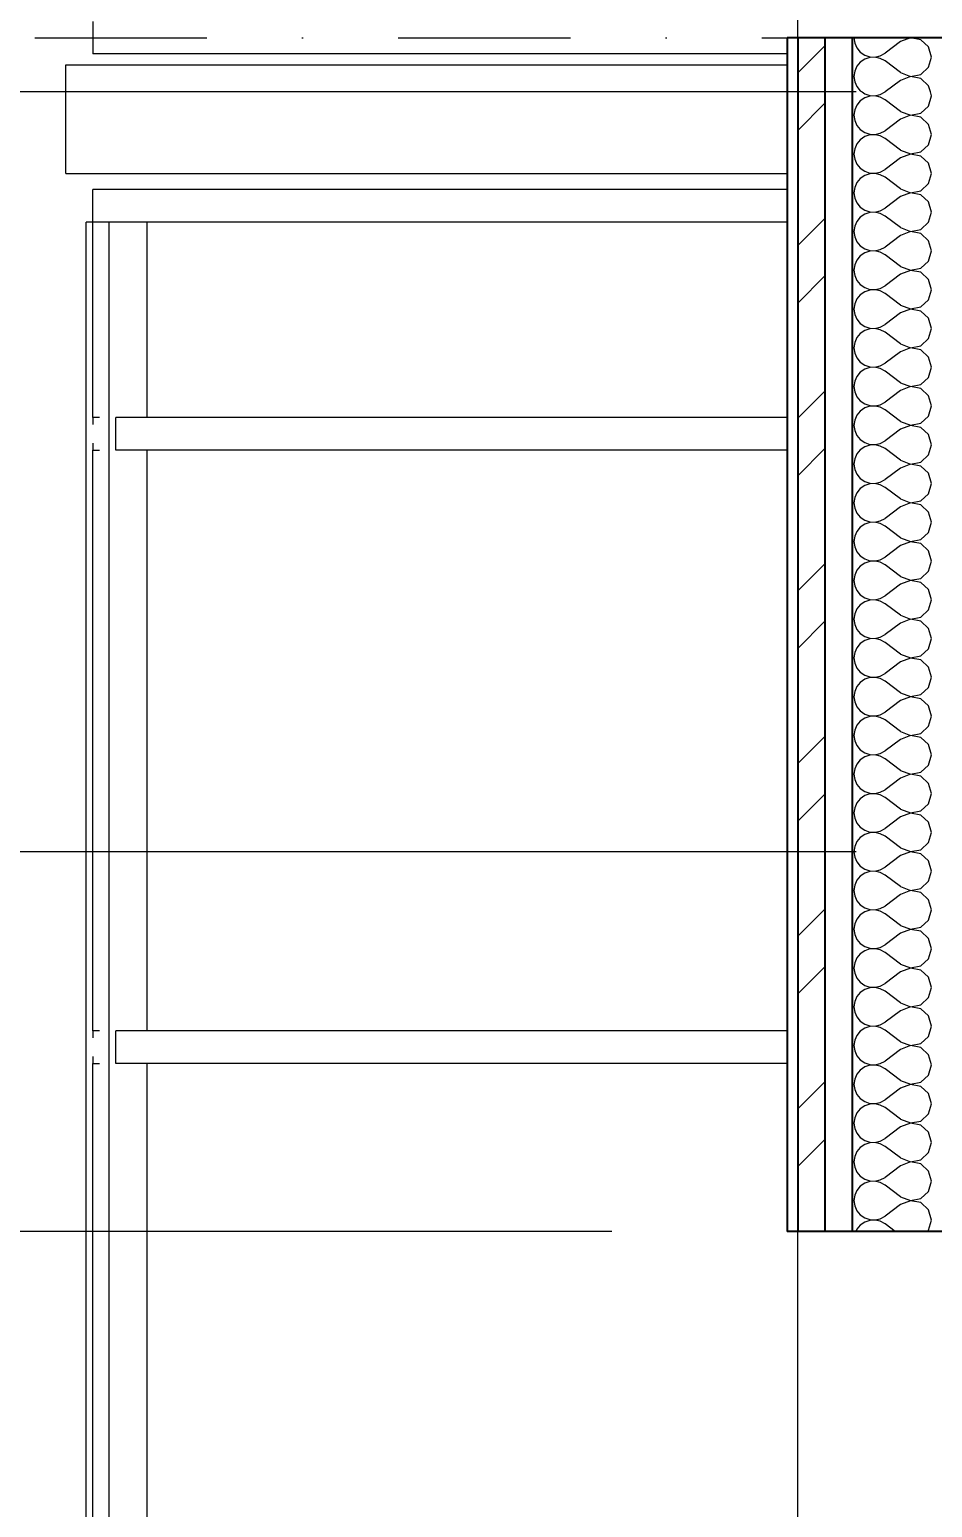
# Model space of a CAD drawing. Header units: millimetres. Extents: x 18162 to 7085488, y 72188 to 247925.
# Drawn here: x 3663562 to 3665227, y 125410 to 128133 of the extents above; entities that cross this region are included whole.
import ezdxf

# ---------------------------------------------------------------- set-up
doc = ezdxf.new("R2010")
doc.units = ezdxf.units.MM
doc.header["$MEASUREMENT"] = 0
doc.linetypes.add('Dot & Dashed', pattern=[670.277762, 317.5, -176.388889, 0, -176.388874])
for name, color, linetype in [('Archicad Windows', 7, 'Continuous'), ('Finish - Wall', 7, 'Continuous'), ('Structural - Bearing', 7, 'Continuous')]:
    doc.layers.add(name, color=color, linetype=linetype)
doc.styles.add('GENERATED_STYLE_3', font='', dxfattribs={"width": 0.8})
doc.styles.get('GENERATED_STYLE_3').set_extended_font_data('ISOCPEUR MON')
doc.dimstyles.new('GENERATED_STYLE__7', dxfattribs={"dimtxt": 220.000005, "dimasz": 114, "dimexe": 0.18, "dimexo": 342.629951, "dimgap": 0, "dimtad": 1, "dimdec": 0, "dimzin": 0, "dimdsep": 46, "dimtxsty": 'GENERATED_STYLE_3', "dimblk": 'ARROWHEAD_2', "dimblk1": 'ARROWHEAD_2', "dimblk2": 'ARROWHEAD_2', "dimcen": 0.09, "dimclrd": 13, "dimclre": 13, "dimclrt": 13, "dimadec": 0, "dimazin": 0, "dimtfac": 1, "dimtdec": 4, "dimtmove": 0, "dimatfit": 3, "dimfxl": 1, "dimtolj": 1, "dimtzin": 0, "dimarcsym": 0})
pattern_1 = [(45, (3761974.73, 95118), (-159.09903, 159.09903), []), (45, (3761921.7, 95171.04), (-159.09903, 159.09903), [])]

# ---------------------------------------------------------------- blocks, each defined once
blk = doc.blocks.new('*X888', base_point=(3761974.7, 95118))
at = {"layer": 'Structural - Bearing', "color": 7, "linetype": 'Continuous', "lineweight": 9}
for p, q in [((3665088, 127993.9), (3665084, 127984.9)), ((3665094.2, 128001.5), (3665088, 127993.9)), ((3665102.4, 128007.1), (3665094.2, 128001.5)), ((3665097.5, 128018), (3665102.4, 128014.6)), ((3665102.4, 128014.6), (3665111.7, 128011.5)), ((3665111.7, 128010.2), (3665102.4, 128007.1)), ((3665111.7, 128011.5), (3665121.5, 128011)), ((3665121.5, 128010.7), (3665111.7, 128010.2)), ((3665121.5, 128011), (3665131.1, 128013.2)), ((3665131.1, 128008.5), (3665121.5, 128010.7)), ((3665131.1, 128013.2), (3665139.8, 128018)), ((3665139.8, 128003.7), (3665131.1, 128008.5)), ((3665168.3, 127982.3), (3665139.8, 128003.7)), ((3665220.1, 127992.1), (3665225.5, 128010.9)), ((3665225.5, 128010.9), (3665223.5, 128018)), ((3665084, 127984.9), (3665082.6, 127975.1)), ((3665082.6, 127975.1), (3665084, 127965.4)), ((3665084, 127965.4), (3665088, 127956.4)), ((3665168.3, 127968), (3665139.8, 127946.6)), ((3665168.3, 127982.3), (3665186.6, 127975.3)), ((3665186.6, 127975), (3665168.3, 127968)), ((3665186.6, 127975.3), (3665205.7, 127978.9)), ((3665205.7, 127971.4), (3665186.6, 127975)), ((3665205.7, 127978.9), (3665220.1, 127992.1)), ((3665220.1, 127958.2), (3665205.7, 127971.4)), ((3665088, 127956.4), (3665094.2, 127948.8)), ((3665094.2, 127948.8), (3665102.4, 127943.2)), ((3665102.4, 127943.2), (3665111.7, 127940.1)), ((3665111.7, 127938.8), (3665102.4, 127935.7)), ((3665111.7, 127940.1), (3665121.5, 127939.6)), ((3665121.5, 127939.3), (3665111.7, 127938.8)), ((3665121.5, 127939.6), (3665131.1, 127941.8)), ((3665131.1, 127937.1), (3665121.5, 127939.3)), ((3665131.1, 127941.8), (3665139.8, 127946.6)), ((3665225.5, 127939.4), (3665220.1, 127958.2)), ((3665220.1, 127920.7), (3665225.5, 127939.4)), ((3665084, 127913.5), (3665082.6, 127903.7)), ((3665088, 127922.5), (3665084, 127913.5)), ((3665094.2, 127930.1), (3665088, 127922.5)), ((3665102.4, 127935.7), (3665094.2, 127930.1)), ((3665139.8, 127932.3), (3665131.1, 127937.1)), ((3665168.3, 127910.9), (3665139.8, 127932.3)), ((3665168.3, 127910.9), (3665186.6, 127903.9)), ((3665205.7, 127907.5), (3665220.1, 127920.7)), ((3665082.6, 127903.7), (3665084, 127894)), ((3665084, 127894), (3665088, 127884.9)), ((3665088, 127884.9), (3665094.2, 127877.4)), ((3665168.3, 127896.6), (3665139.8, 127875.1)), ((3665186.6, 127903.6), (3665168.3, 127896.6)), ((3665186.6, 127903.9), (3665205.7, 127907.5)), ((3665205.7, 127900), (3665186.6, 127903.6)), ((3665220.1, 127886.8), (3665205.7, 127900)), ((3665225.5, 127868), (3665220.1, 127886.8)), ((3665094.2, 127858.7), (3665088, 127851.1)), ((3665094.2, 127877.4), (3665102.4, 127871.8)), ((3665102.4, 127864.2), (3665094.2, 127858.7)), ((3665102.4, 127871.8), (3665111.7, 127868.6)), ((3665111.7, 127867.4), (3665102.4, 127864.2)), ((3665111.7, 127868.6), (3665121.5, 127868.2)), ((3665121.5, 127867.9), (3665111.7, 127867.4)), ((3665121.5, 127868.2), (3665131.1, 127870.4)), ((3665131.1, 127865.6), (3665121.5, 127867.9)), ((3665131.1, 127870.4), (3665139.8, 127875.1)), ((3665139.8, 127860.9), (3665131.1, 127865.6)), ((3665168.3, 127839.4), (3665139.8, 127860.9)), ((3665220.1, 127849.2), (3665225.5, 127868)), ((3665084, 127842.1), (3665082.6, 127832.3)), ((3665082.6, 127832.3), (3665084, 127822.5)), ((3665088, 127851.1), (3665084, 127842.1)), ((3665168.3, 127839.4), (3665186.6, 127832.4)), ((3665186.6, 127832.1), (3665168.3, 127825.1)), ((3665186.6, 127832.4), (3665205.7, 127836.1)), ((3665205.7, 127828.5), (3665186.6, 127832.1)), ((3665205.7, 127836.1), (3665220.1, 127849.2)), ((3665084, 127822.5), (3665088, 127813.5)), ((3665088, 127813.5), (3665094.2, 127805.9)), ((3665094.2, 127805.9), (3665102.4, 127800.3)), ((3665131.1, 127799), (3665139.8, 127803.7)), ((3665168.3, 127825.1), (3665139.8, 127803.7)), ((3665220.1, 127815.4), (3665205.7, 127828.5)), ((3665225.5, 127796.6), (3665220.1, 127815.4)), ((3665088, 127779.6), (3665084, 127770.6)), ((3665094.2, 127787.2), (3665088, 127779.6)), ((3665102.4, 127792.8), (3665094.2, 127787.2)), ((3665102.4, 127800.3), (3665111.7, 127797.2)), ((3665111.7, 127796), (3665102.4, 127792.8)), ((3665111.7, 127797.2), (3665121.5, 127796.7)), ((3665121.5, 127796.4), (3665111.7, 127796)), ((3665121.5, 127796.7), (3665131.1, 127799)), ((3665131.1, 127794.2), (3665121.5, 127796.4)), ((3665139.8, 127789.4), (3665131.1, 127794.2)), ((3665168.3, 127768), (3665139.8, 127789.4)), ((3665205.7, 127764.6), (3665220.1, 127777.8)), ((3665220.1, 127777.8), (3665225.5, 127796.6)), ((3665084, 127770.6), (3665082.6, 127760.9)), ((3665082.6, 127760.9), (3665084, 127751.1)), ((3665084, 127751.1), (3665088, 127742.1)), ((3665168.3, 127753.7), (3665139.8, 127732.3)), ((3665168.3, 127768), (3665186.6, 127761)), ((3665186.6, 127760.7), (3665168.3, 127753.7)), ((3665186.6, 127761), (3665205.7, 127764.6)), ((3665205.7, 127757.1), (3665186.6, 127760.7)), ((3665220.1, 127743.9), (3665205.7, 127757.1)), ((3665088, 127742.1), (3665094.2, 127734.5)), ((3665094.2, 127734.5), (3665102.4, 127728.9)), ((3665102.4, 127721.4), (3665094.2, 127715.8)), ((3665102.4, 127728.9), (3665111.7, 127725.8)), ((3665111.7, 127724.5), (3665102.4, 127721.4)), ((3665111.7, 127725.8), (3665121.5, 127725.3)), ((3665121.5, 127725), (3665111.7, 127724.5)), ((3665121.5, 127725.3), (3665131.1, 127727.5)), ((3665131.1, 127722.8), (3665121.5, 127725)), ((3665131.1, 127727.5), (3665139.8, 127732.3)), ((3665139.8, 127718), (3665131.1, 127722.8)), ((3665225.5, 127725.1), (3665220.1, 127743.9)), ((3665220.1, 127706.4), (3665225.5, 127725.1)), ((3665084, 127699.2), (3665082.6, 127689.4)), ((3665088, 127708.2), (3665084, 127699.2)), ((3665094.2, 127715.8), (3665088, 127708.2)), ((3665168.3, 127696.6), (3665139.8, 127718)), ((3665168.3, 127696.6), (3665186.6, 127689.6)), ((3665186.6, 127689.6), (3665205.7, 127693.2)), ((3665205.7, 127693.2), (3665220.1, 127706.4)), ((3665082.6, 127689.4), (3665084, 127679.7)), ((3665084, 127679.7), (3665088, 127670.7)), ((3665088, 127670.7), (3665094.2, 127663.1)), ((3665168.3, 127682.3), (3665139.8, 127660.9)), ((3665186.6, 127689.3), (3665168.3, 127682.3)), ((3665205.7, 127685.7), (3665186.6, 127689.3)), ((3665220.1, 127672.5), (3665205.7, 127685.7)), ((3665225.5, 127653.7), (3665220.1, 127672.5)), ((3665094.2, 127644.4), (3665088, 127636.8)), ((3665094.2, 127663.1), (3665102.4, 127657.5)), ((3665102.4, 127650), (3665094.2, 127644.4)), ((3665102.4, 127657.5), (3665111.7, 127654.3)), ((3665111.7, 127653.1), (3665102.4, 127650)), ((3665111.7, 127654.3), (3665121.5, 127653.9)), ((3665121.5, 127653.6), (3665111.7, 127653.1)), ((3665121.5, 127653.9), (3665131.1, 127656.1)), ((3665131.1, 127651.3), (3665121.5, 127653.6)), ((3665131.1, 127656.1), (3665139.8, 127660.9)), ((3665139.8, 127646.6), (3665131.1, 127651.3)), ((3665168.3, 127625.1), (3665139.8, 127646.6)), ((3665220.1, 127634.9), (3665225.5, 127653.7)), ((3665084, 127627.8), (3665082.6, 127618)), ((3665082.6, 127618), (3665084, 127608.2)), ((3665088, 127636.8), (3665084, 127627.8)), ((3665168.3, 127625.1), (3665186.6, 127618.2)), ((3665186.6, 127617.9), (3665168.3, 127610.9)), ((3665186.6, 127618.2), (3665205.7, 127621.8)), ((3665205.7, 127614.2), (3665186.6, 127617.9)), ((3665205.7, 127621.8), (3665220.1, 127634.9)), ((3665220.1, 127601.1), (3665205.7, 127614.2)), ((3665084, 127608.2), (3665088, 127599.2)), ((3665088, 127599.2), (3665094.2, 127591.6)), ((3665094.2, 127591.6), (3665102.4, 127586.1)), ((3665102.4, 127586.1), (3665111.7, 127582.9)), ((3665121.5, 127582.4), (3665131.1, 127584.7)), ((3665131.1, 127584.7), (3665139.8, 127589.4)), ((3665168.3, 127610.9), (3665139.8, 127589.4)), ((3665225.5, 127582.3), (3665220.1, 127601.1)), ((3665088, 127565.4), (3665084, 127556.3)), ((3665094.2, 127572.9), (3665088, 127565.4)), ((3665102.4, 127578.5), (3665094.2, 127572.9)), ((3665111.7, 127581.7), (3665102.4, 127578.5)), ((3665111.7, 127582.9), (3665121.5, 127582.4)), ((3665121.5, 127582.1), (3665111.7, 127581.7)), ((3665131.1, 127579.9), (3665121.5, 127582.1)), ((3665139.8, 127575.1), (3665131.1, 127579.9)), ((3665168.3, 127553.7), (3665139.8, 127575.1)), ((3665205.7, 127550.3), (3665220.1, 127563.5)), ((3665220.1, 127563.5), (3665225.5, 127582.3)), ((3665084, 127556.3), (3665082.6, 127546.6)), ((3665082.6, 127546.6), (3665084, 127536.8)), ((3665084, 127536.8), (3665088, 127527.8)), ((3665168.3, 127539.4), (3665139.8, 127518)), ((3665168.3, 127553.7), (3665186.6, 127546.7)), ((3665186.6, 127546.4), (3665168.3, 127539.4)), ((3665186.6, 127546.7), (3665205.7, 127550.3)), ((3665205.7, 127542.8), (3665186.6, 127546.4)), ((3665220.1, 127529.6), (3665205.7, 127542.8)), ((3665225.5, 127510.9), (3665220.1, 127529.6)), ((3665088, 127527.8), (3665094.2, 127520.2)), ((3665094.2, 127520.2), (3665102.4, 127514.6)), ((3665102.4, 127507.1), (3665094.2, 127501.5)), ((3665102.4, 127514.6), (3665111.7, 127511.5)), ((3665111.7, 127510.2), (3665102.4, 127507.1)), ((3665111.7, 127511.5), (3665121.5, 127511)), ((3665121.5, 127510.7), (3665111.7, 127510.2)), ((3665121.5, 127511), (3665131.1, 127513.2)), ((3665131.1, 127508.5), (3665121.5, 127510.7)), ((3665131.1, 127513.2), (3665139.8, 127518)), ((3665139.8, 127503.7), (3665131.1, 127508.5)), ((3665168.3, 127482.3), (3665139.8, 127503.7)), ((3665220.1, 127492.1), (3665225.5, 127510.9)), ((3665084, 127484.9), (3665082.6, 127475.1)), ((3665082.6, 127475.1), (3665084, 127465.4)), ((3665088, 127493.9), (3665084, 127484.9)), ((3665094.2, 127501.5), (3665088, 127493.9)), ((3665168.3, 127482.3), (3665186.6, 127475.3)), ((3665186.6, 127475), (3665168.3, 127468)), ((3665186.6, 127475.3), (3665205.7, 127478.9)), ((3665205.7, 127471.4), (3665186.6, 127475)), ((3665205.7, 127478.9), (3665220.1, 127492.1)), ((3665084, 127465.4), (3665088, 127456.4)), ((3665088, 127456.4), (3665094.2, 127448.8)), ((3665094.2, 127448.8), (3665102.4, 127443.2)), ((3665168.3, 127468), (3665139.8, 127446.6)), ((3665220.1, 127458.2), (3665205.7, 127471.4)), ((3665225.5, 127439.4), (3665220.1, 127458.2)), ((3665088, 127422.5), (3665084, 127413.5)), ((3665094.2, 127430.1), (3665088, 127422.5)), ((3665102.4, 127435.7), (3665094.2, 127430.1)), ((3665102.4, 127443.2), (3665111.7, 127440.1)), ((3665111.7, 127438.8), (3665102.4, 127435.7)), ((3665111.7, 127440.1), (3665121.5, 127439.6)), ((3665121.5, 127439.3), (3665111.7, 127438.8)), ((3665121.5, 127439.6), (3665131.1, 127441.8)), ((3665131.1, 127437.1), (3665121.5, 127439.3)), ((3665131.1, 127441.8), (3665139.8, 127446.6)), ((3665139.8, 127432.3), (3665131.1, 127437.1)), ((3665168.3, 127410.9), (3665139.8, 127432.3)), ((3665205.7, 127407.5), (3665220.1, 127420.7)), ((3665220.1, 127420.7), (3665225.5, 127439.4)), ((3665084, 127413.5), (3665082.6, 127403.7)), ((3665082.6, 127403.7), (3665084, 127394)), ((3665084, 127394), (3665088, 127384.9)), ((3665168.3, 127396.6), (3665139.8, 127375.1)), ((3665168.3, 127410.9), (3665186.6, 127403.9)), ((3665186.6, 127403.6), (3665168.3, 127396.6)), ((3665186.6, 127403.9), (3665205.7, 127407.5)), ((3665205.7, 127400), (3665186.6, 127403.6)), ((3665220.1, 127386.8), (3665205.7, 127400)), ((3665088, 127384.9), (3665094.2, 127377.4)), ((3665094.2, 127377.4), (3665102.4, 127371.8)), ((3665102.4, 127371.8), (3665111.7, 127368.6)), ((3665111.7, 127367.4), (3665102.4, 127364.2)), ((3665111.7, 127368.6), (3665121.5, 127368.2)), ((3665121.5, 127367.9), (3665111.7, 127367.4)), ((3665121.5, 127368.2), (3665131.1, 127370.4)), ((3665131.1, 127365.6), (3665121.5, 127367.9)), ((3665131.1, 127370.4), (3665139.8, 127375.1)), ((3665225.5, 127368), (3665220.1, 127386.8)), ((3665220.1, 127349.2), (3665225.5, 127368)), ((3665084, 127342.1), (3665082.6, 127332.3)), ((3665088, 127351.1), (3665084, 127342.1)), ((3665094.2, 127358.7), (3665088, 127351.1)), ((3665102.4, 127364.2), (3665094.2, 127358.7)), ((3665139.8, 127360.9), (3665131.1, 127365.6)), ((3665168.3, 127339.4), (3665139.8, 127360.9)), ((3665168.3, 127339.4), (3665186.6, 127332.4)), ((3665205.7, 127336.1), (3665220.1, 127349.2)), ((3665082.6, 127332.3), (3665084, 127322.5)), ((3665084, 127322.5), (3665088, 127313.5)), ((3665088, 127313.5), (3665094.2, 127305.9)), ((3665168.3, 127325.1), (3665139.8, 127303.7)), ((3665186.6, 127332.1), (3665168.3, 127325.1)), ((3665186.6, 127332.4), (3665205.7, 127336.1)), ((3665205.7, 127328.5), (3665186.6, 127332.1)), ((3665220.1, 127315.4), (3665205.7, 127328.5)), ((3665225.5, 127296.6), (3665220.1, 127315.4)), ((3665094.2, 127287.2), (3665088, 127279.6)), ((3665094.2, 127305.9), (3665102.4, 127300.3)), ((3665102.4, 127292.8), (3665094.2, 127287.2)), ((3665102.4, 127300.3), (3665111.7, 127297.2)), ((3665111.7, 127296), (3665102.4, 127292.8)), ((3665111.7, 127297.2), (3665121.5, 127296.7)), ((3665121.5, 127296.4), (3665111.7, 127296)), ((3665121.5, 127296.7), (3665131.1, 127299)), ((3665131.1, 127294.2), (3665121.5, 127296.4)), ((3665131.1, 127299), (3665139.8, 127303.7)), ((3665139.8, 127289.4), (3665131.1, 127294.2)), ((3665168.3, 127268), (3665139.8, 127289.4)), ((3665220.1, 127277.8), (3665225.5, 127296.6)), ((3665084, 127270.6), (3665082.6, 127260.9)), ((3665082.6, 127260.9), (3665084, 127251.1)), ((3665088, 127279.6), (3665084, 127270.6)), ((3665168.3, 127268), (3665186.6, 127261)), ((3665186.6, 127260.7), (3665168.3, 127253.7)), ((3665186.6, 127261), (3665205.7, 127264.6)), ((3665205.7, 127257.1), (3665186.6, 127260.7)), ((3665205.7, 127264.6), (3665220.1, 127277.8)), ((3665220.1, 127243.9), (3665205.7, 127257.1)), ((3665084, 127251.1), (3665088, 127242.1)), ((3665088, 127242.1), (3665094.2, 127234.5)), ((3665094.2, 127234.5), (3665102.4, 127228.9)), ((3665131.1, 127227.5), (3665139.8, 127232.3)), ((3665168.3, 127253.7), (3665139.8, 127232.3)), ((3665225.5, 127225.1), (3665220.1, 127243.9)), ((3665088, 127208.2), (3665084, 127199.2)), ((3665094.2, 127215.8), (3665088, 127208.2)), ((3665102.4, 127221.4), (3665094.2, 127215.8)), ((3665102.4, 127228.9), (3665111.7, 127225.8)), ((3665111.7, 127224.5), (3665102.4, 127221.4)), ((3665111.7, 127225.8), (3665121.5, 127225.3)), ((3665121.5, 127225), (3665111.7, 127224.5)), ((3665121.5, 127225.3), (3665131.1, 127227.5)), ((3665131.1, 127222.8), (3665121.5, 127225)), ((3665139.8, 127218), (3665131.1, 127222.8)), ((3665168.3, 127196.6), (3665139.8, 127218)), ((3665205.7, 127193.2), (3665220.1, 127206.4)), ((3665220.1, 127206.4), (3665225.5, 127225.1)), ((3665084, 127199.2), (3665082.6, 127189.4)), ((3665082.6, 127189.4), (3665084, 127179.7)), ((3665084, 127179.7), (3665088, 127170.7)), ((3665168.3, 127182.3), (3665139.8, 127160.9)), ((3665168.3, 127196.6), (3665186.6, 127189.6)), ((3665186.6, 127189.3), (3665168.3, 127182.3)), ((3665186.6, 127189.6), (3665205.7, 127193.2)), ((3665205.7, 127185.7), (3665186.6, 127189.3)), ((3665220.1, 127172.5), (3665205.7, 127185.7)), ((3665088, 127170.7), (3665094.2, 127163.1)), ((3665094.2, 127163.1), (3665102.4, 127157.5)), ((3665102.4, 127150), (3665094.2, 127144.4)), ((3665102.4, 127157.5), (3665111.7, 127154.3)), ((3665111.7, 127153.1), (3665102.4, 127150)), ((3665111.7, 127154.3), (3665121.5, 127153.9)), ((3665121.5, 127153.6), (3665111.7, 127153.1)), ((3665121.5, 127153.9), (3665131.1, 127156.1)), ((3665131.1, 127151.3), (3665121.5, 127153.6)), ((3665131.1, 127156.1), (3665139.8, 127160.9)), ((3665139.8, 127146.6), (3665131.1, 127151.3)), ((3665225.5, 127153.7), (3665220.1, 127172.5)), ((3665220.1, 127134.9), (3665225.5, 127153.7)), ((3665084, 127127.8), (3665082.6, 127118)), ((3665088, 127136.8), (3665084, 127127.8)), ((3665094.2, 127144.4), (3665088, 127136.8)), ((3665168.3, 127125.1), (3665139.8, 127146.6)), ((3665168.3, 127125.1), (3665186.6, 127118.2)), ((3665186.6, 127118.2), (3665205.7, 127121.8)), ((3665205.7, 127121.8), (3665220.1, 127134.9)), ((3665082.6, 127118), (3665084, 127108.2)), ((3665084, 127108.2), (3665088, 127099.2)), ((3665088, 127099.2), (3665094.2, 127091.6)), ((3665168.3, 127110.9), (3665139.8, 127089.4)), ((3665186.6, 127117.9), (3665168.3, 127110.9)), ((3665205.7, 127114.2), (3665186.6, 127117.9)), ((3665220.1, 127101.1), (3665205.7, 127114.2)), ((3665225.5, 127082.3), (3665220.1, 127101.1)), ((3665094.2, 127072.9), (3665088, 127065.4)), ((3665094.2, 127091.6), (3665102.4, 127086.1)), ((3665102.4, 127078.5), (3665094.2, 127072.9)), ((3665102.4, 127086.1), (3665111.7, 127082.9)), ((3665111.7, 127081.7), (3665102.4, 127078.5)), ((3665111.7, 127082.9), (3665121.5, 127082.4)), ((3665121.5, 127082.1), (3665111.7, 127081.7)), ((3665121.5, 127082.4), (3665131.1, 127084.7)), ((3665131.1, 127079.9), (3665121.5, 127082.1)), ((3665131.1, 127084.7), (3665139.8, 127089.4)), ((3665139.8, 127075.1), (3665131.1, 127079.9)), ((3665168.3, 127053.7), (3665139.8, 127075.1)), ((3665220.1, 127063.5), (3665225.5, 127082.3)), ((3665084, 127056.3), (3665082.6, 127046.6)), ((3665082.6, 127046.6), (3665084, 127036.8)), ((3665088, 127065.4), (3665084, 127056.3)), ((3665168.3, 127039.4), (3665139.8, 127018)), ((3665168.3, 127053.7), (3665186.6, 127046.7)), ((3665186.6, 127046.4), (3665168.3, 127039.4)), ((3665186.6, 127046.7), (3665205.7, 127050.3)), ((3665205.7, 127042.8), (3665186.6, 127046.4)), ((3665205.7, 127050.3), (3665220.1, 127063.5)), ((3665220.1, 127029.6), (3665205.7, 127042.8)), ((3665084, 127036.8), (3665088, 127027.8)), ((3665088, 127027.8), (3665094.2, 127020.2)), ((3665094.2, 127020.2), (3665102.4, 127014.6)), ((3665102.4, 127014.6), (3665111.7, 127011.5)), ((3665121.5, 127011), (3665131.1, 127013.2)), ((3665131.1, 127013.2), (3665139.8, 127018)), ((3665225.5, 127010.9), (3665220.1, 127029.6)), ((3665084, 126984.9), (3665082.6, 126975.1)), ((3665088, 126993.9), (3665084, 126984.9)), ((3665094.2, 127001.5), (3665088, 126993.9)), ((3665102.4, 127007.1), (3665094.2, 127001.5)), ((3665111.7, 127010.2), (3665102.4, 127007.1)), ((3665111.7, 127011.5), (3665121.5, 127011)), ((3665121.5, 127010.7), (3665111.7, 127010.2)), ((3665131.1, 127008.5), (3665121.5, 127010.7)), ((3665139.8, 127003.7), (3665131.1, 127008.5)), ((3665168.3, 126982.3), (3665139.8, 127003.7)), ((3665205.7, 126978.9), (3665220.1, 126992.1)), ((3665220.1, 126992.1), (3665225.5, 127010.9)), ((3665082.6, 126975.1), (3665084, 126965.4)), ((3665084, 126965.4), (3665088, 126956.4)), ((3665168.3, 126968), (3665139.8, 126946.6)), ((3665168.3, 126982.3), (3665186.6, 126975.3)), ((3665186.6, 126975), (3665168.3, 126968)), ((3665186.6, 126975.3), (3665205.7, 126978.9)), ((3665205.7, 126971.4), (3665186.6, 126975)), ((3665220.1, 126958.2), (3665205.7, 126971.4)), ((3665225.5, 126939.4), (3665220.1, 126958.2)), ((3665088, 126956.4), (3665094.2, 126948.8)), ((3665094.2, 126948.8), (3665102.4, 126943.2)), ((3665102.4, 126935.7), (3665094.2, 126930.1)), ((3665102.4, 126943.2), (3665111.7, 126940.1)), ((3665111.7, 126938.8), (3665102.4, 126935.7)), ((3665111.7, 126940.1), (3665121.5, 126939.6)), ((3665121.5, 126939.3), (3665111.7, 126938.8)), ((3665121.5, 126939.6), (3665131.1, 126941.8)), ((3665131.1, 126937.1), (3665121.5, 126939.3)), ((3665131.1, 126941.8), (3665139.8, 126946.6)), ((3665139.8, 126932.3), (3665131.1, 126937.1)), ((3665168.3, 126910.9), (3665139.8, 126932.3)), ((3665220.1, 126920.7), (3665225.5, 126939.4)), ((3665084, 126913.5), (3665082.6, 126903.7)), ((3665082.6, 126903.7), (3665084, 126894)), ((3665088, 126922.5), (3665084, 126913.5)), ((3665094.2, 126930.1), (3665088, 126922.5)), ((3665168.3, 126910.9), (3665186.6, 126903.9)), ((3665186.6, 126903.6), (3665168.3, 126896.6)), ((3665186.6, 126903.9), (3665205.7, 126907.5)), ((3665205.7, 126900), (3665186.6, 126903.6)), ((3665205.7, 126907.5), (3665220.1, 126920.7)), ((3665084, 126894), (3665088, 126884.9)), ((3665088, 126884.9), (3665094.2, 126877.4)), ((3665094.2, 126877.4), (3665102.4, 126871.8)), ((3665168.3, 126896.6), (3665139.8, 126875.1)), ((3665220.1, 126886.8), (3665205.7, 126900)), ((3665225.5, 126868), (3665220.1, 126886.8)), ((3665088, 126851.1), (3665084, 126842.1)), ((3665094.2, 126858.7), (3665088, 126851.1)), ((3665102.4, 126864.2), (3665094.2, 126858.7)), ((3665102.4, 126871.8), (3665111.7, 126868.6)), ((3665111.7, 126867.4), (3665102.4, 126864.2)), ((3665111.7, 126868.6), (3665121.5, 126868.2)), ((3665121.5, 126867.9), (3665111.7, 126867.4)), ((3665121.5, 126868.2), (3665131.1, 126870.4)), ((3665131.1, 126865.6), (3665121.5, 126867.9)), ((3665131.1, 126870.4), (3665139.8, 126875.1)), ((3665139.8, 126860.9), (3665131.1, 126865.6)), ((3665168.3, 126839.4), (3665139.8, 126860.9)), ((3665205.7, 126836.1), (3665220.1, 126849.2)), ((3665220.1, 126849.2), (3665225.5, 126868)), ((3665084, 126842.1), (3665082.6, 126832.3)), ((3665082.6, 126832.3), (3665084, 126822.5)), ((3665084, 126822.5), (3665088, 126813.5)), ((3665168.3, 126825.1), (3665139.8, 126803.7)), ((3665168.3, 126839.4), (3665186.6, 126832.4)), ((3665186.6, 126832.1), (3665168.3, 126825.1)), ((3665186.6, 126832.4), (3665205.7, 126836.1)), ((3665205.7, 126828.5), (3665186.6, 126832.1)), ((3665220.1, 126815.4), (3665205.7, 126828.5)), ((3665088, 126813.5), (3665094.2, 126805.9)), ((3665094.2, 126805.9), (3665102.4, 126800.3)), ((3665102.4, 126800.3), (3665111.7, 126797.2)), ((3665111.7, 126796), (3665102.4, 126792.8)), ((3665111.7, 126797.2), (3665121.5, 126796.7)), ((3665121.5, 126796.4), (3665111.7, 126796)), ((3665121.5, 126796.7), (3665131.1, 126799)), ((3665131.1, 126794.2), (3665121.5, 126796.4)), ((3665131.1, 126799), (3665139.8, 126803.7)), ((3665139.8, 126789.4), (3665131.1, 126794.2)), ((3665225.5, 126796.6), (3665220.1, 126815.4)), ((3665220.1, 126777.8), (3665225.5, 126796.6)), ((3665084, 126770.6), (3665082.6, 126760.9)), ((3665088, 126779.6), (3665084, 126770.6)), ((3665094.2, 126787.2), (3665088, 126779.6)), ((3665102.4, 126792.8), (3665094.2, 126787.2)), ((3665168.3, 126768), (3665139.8, 126789.4)), ((3665168.3, 126768), (3665186.6, 126761)), ((3665205.7, 126764.6), (3665220.1, 126777.8)), ((3665082.6, 126760.9), (3665084, 126751.1)), ((3665084, 126751.1), (3665088, 126742.1)), ((3665088, 126742.1), (3665094.2, 126734.5)), ((3665168.3, 126753.7), (3665139.8, 126732.3)), ((3665186.6, 126760.7), (3665168.3, 126753.7)), ((3665186.6, 126761), (3665205.7, 126764.6)), ((3665205.7, 126757.1), (3665186.6, 126760.7)), ((3665220.1, 126743.9), (3665205.7, 126757.1)), ((3665225.5, 126725.1), (3665220.1, 126743.9)), ((3665094.2, 126715.8), (3665088, 126708.2)), ((3665094.2, 126734.5), (3665102.4, 126728.9)), ((3665102.4, 126721.4), (3665094.2, 126715.8)), ((3665102.4, 126728.9), (3665111.7, 126725.8)), ((3665111.7, 126724.5), (3665102.4, 126721.4)), ((3665111.7, 126725.8), (3665121.5, 126725.3)), ((3665121.5, 126725), (3665111.7, 126724.5)), ((3665121.5, 126725.3), (3665131.1, 126727.5)), ((3665131.1, 126722.8), (3665121.5, 126725)), ((3665131.1, 126727.5), (3665139.8, 126732.3)), ((3665139.8, 126718), (3665131.1, 126722.8)), ((3665168.3, 126696.6), (3665139.8, 126718)), ((3665220.1, 126706.4), (3665225.5, 126725.1)), ((3665084, 126699.2), (3665082.6, 126689.4)), ((3665082.6, 126689.4), (3665084, 126679.7)), ((3665088, 126708.2), (3665084, 126699.2)), ((3665168.3, 126696.6), (3665186.6, 126689.6)), ((3665186.6, 126689.3), (3665168.3, 126682.3)), ((3665186.6, 126689.6), (3665205.7, 126693.2)), ((3665205.7, 126685.7), (3665186.6, 126689.3)), ((3665205.7, 126693.2), (3665220.1, 126706.4)), ((3665220.1, 126672.5), (3665205.7, 126685.7)), ((3665084, 126679.7), (3665088, 126670.7)), ((3665088, 126670.7), (3665094.2, 126663.1)), ((3665094.2, 126663.1), (3665102.4, 126657.5)), ((3665131.1, 126656.1), (3665139.8, 126660.9)), ((3665168.3, 126682.3), (3665139.8, 126660.9)), ((3665225.5, 126653.7), (3665220.1, 126672.5)), ((3665088, 126636.8), (3665084, 126627.8)), ((3665094.2, 126644.4), (3665088, 126636.8)), ((3665102.4, 126650), (3665094.2, 126644.4)), ((3665102.4, 126657.5), (3665111.7, 126654.3)), ((3665111.7, 126653.1), (3665102.4, 126650)), ((3665111.7, 126654.3), (3665121.5, 126653.9)), ((3665121.5, 126653.6), (3665111.7, 126653.1)), ((3665121.5, 126653.9), (3665131.1, 126656.1)), ((3665131.1, 126651.3), (3665121.5, 126653.6)), ((3665139.8, 126646.6), (3665131.1, 126651.3)), ((3665168.3, 126625.1), (3665139.8, 126646.6)), ((3665205.7, 126621.8), (3665220.1, 126634.9)), ((3665220.1, 126634.9), (3665225.5, 126653.7)), ((3665084, 126627.8), (3665082.6, 126618)), ((3665082.6, 126618), (3665084, 126608.2)), ((3665084, 126608.2), (3665088, 126599.2)), ((3665168.3, 126610.9), (3665139.8, 126589.4)), ((3665168.3, 126625.1), (3665186.6, 126618.2)), ((3665186.6, 126617.9), (3665168.3, 126610.9)), ((3665186.6, 126618.2), (3665205.7, 126621.8)), ((3665205.7, 126614.2), (3665186.6, 126617.9)), ((3665220.1, 126601.1), (3665205.7, 126614.2)), ((3665088, 126599.2), (3665094.2, 126591.6)), ((3665094.2, 126591.6), (3665102.4, 126586.1)), ((3665102.4, 126578.5), (3665094.2, 126572.9)), ((3665102.4, 126586.1), (3665111.7, 126582.9)), ((3665111.7, 126581.7), (3665102.4, 126578.5)), ((3665111.7, 126582.9), (3665121.5, 126582.4)), ((3665121.5, 126582.1), (3665111.7, 126581.7)), ((3665121.5, 126582.4), (3665131.1, 126584.7)), ((3665131.1, 126579.9), (3665121.5, 126582.1)), ((3665131.1, 126584.7), (3665139.8, 126589.4)), ((3665139.8, 126575.1), (3665131.1, 126579.9)), ((3665225.5, 126582.3), (3665220.1, 126601.1)), ((3665220.1, 126563.5), (3665225.5, 126582.3)), ((3665084, 126556.3), (3665082.6, 126546.6)), ((3665088, 126565.4), (3665084, 126556.3)), ((3665094.2, 126572.9), (3665088, 126565.4)), ((3665168.3, 126553.7), (3665139.8, 126575.1)), ((3665168.3, 126553.7), (3665186.6, 126546.7)), ((3665186.6, 126546.7), (3665205.7, 126550.3)), ((3665205.7, 126550.3), (3665220.1, 126563.5)), ((3665082.6, 126546.6), (3665084, 126536.8)), ((3665084, 126536.8), (3665088, 126527.8)), ((3665088, 126527.8), (3665094.2, 126520.2)), ((3665168.3, 126539.4), (3665139.8, 126518)), ((3665186.6, 126546.4), (3665168.3, 126539.4)), ((3665205.7, 126542.8), (3665186.6, 126546.4)), ((3665220.1, 126529.6), (3665205.7, 126542.8)), ((3665225.5, 126510.9), (3665220.1, 126529.6)), ((3665094.2, 126501.5), (3665088, 126493.9)), ((3665094.2, 126520.2), (3665102.4, 126514.6)), ((3665102.4, 126507.1), (3665094.2, 126501.5)), ((3665102.4, 126514.6), (3665111.7, 126511.5)), ((3665111.7, 126510.2), (3665102.4, 126507.1)), ((3665111.7, 126511.5), (3665121.5, 126511)), ((3665121.5, 126510.7), (3665111.7, 126510.2)), ((3665121.5, 126511), (3665131.1, 126513.2)), ((3665131.1, 126508.5), (3665121.5, 126510.7)), ((3665131.1, 126513.2), (3665139.8, 126518)), ((3665139.8, 126503.7), (3665131.1, 126508.5)), ((3665168.3, 126482.3), (3665139.8, 126503.7)), ((3665220.1, 126492.1), (3665225.5, 126510.9)), ((3665084, 126484.9), (3665082.6, 126475.1)), ((3665082.6, 126475.1), (3665084, 126465.4)), ((3665088, 126493.9), (3665084, 126484.9)), ((3665168.3, 126468), (3665139.8, 126446.6)), ((3665168.3, 126482.3), (3665186.6, 126475.3)), ((3665186.6, 126475), (3665168.3, 126468)), ((3665186.6, 126475.3), (3665205.7, 126478.9)), ((3665205.7, 126471.4), (3665186.6, 126475)), ((3665205.7, 126478.9), (3665220.1, 126492.1)), ((3665220.1, 126458.2), (3665205.7, 126471.4)), ((3665084, 126465.4), (3665088, 126456.4)), ((3665088, 126456.4), (3665094.2, 126448.8)), ((3665094.2, 126448.8), (3665102.4, 126443.2)), ((3665102.4, 126443.2), (3665111.7, 126440.1)), ((3665111.7, 126440.1), (3665121.5, 126439.6)), ((3665121.5, 126439.6), (3665131.1, 126441.8)), ((3665131.1, 126441.8), (3665139.8, 126446.6)), ((3665225.5, 126439.4), (3665220.1, 126458.2)), ((3665084, 126413.5), (3665082.6, 126403.7)), ((3665088, 126422.5), (3665084, 126413.5)), ((3665094.2, 126430.1), (3665088, 126422.5)), ((3665102.4, 126435.7), (3665094.2, 126430.1)), ((3665111.7, 126438.8), (3665102.4, 126435.7)), ((3665121.5, 126439.3), (3665111.7, 126438.8)), ((3665131.1, 126437.1), (3665121.5, 126439.3)), ((3665139.8, 126432.3), (3665131.1, 126437.1)), ((3665168.3, 126410.9), (3665139.8, 126432.3)), ((3665205.7, 126407.5), (3665220.1, 126420.7)), ((3665220.1, 126420.7), (3665225.5, 126439.4)), ((3665082.6, 126403.7), (3665084, 126394)), ((3665084, 126394), (3665088, 126384.9)), ((3665168.3, 126396.6), (3665139.8, 126375.1)), ((3665168.3, 126410.9), (3665186.6, 126403.9)), ((3665186.6, 126403.6), (3665168.3, 126396.6)), ((3665186.6, 126403.9), (3665205.7, 126407.5)), ((3665205.7, 126400), (3665186.6, 126403.6)), ((3665220.1, 126386.8), (3665205.7, 126400)), ((3665225.5, 126368), (3665220.1, 126386.8)), ((3665088, 126384.9), (3665094.2, 126377.4)), ((3665094.2, 126358.7), (3665088, 126351.1)), ((3665094.2, 126377.4), (3665102.4, 126371.8)), ((3665102.4, 126364.2), (3665094.2, 126358.7)), ((3665102.4, 126371.8), (3665111.7, 126368.6)), ((3665111.7, 126367.4), (3665102.4, 126364.2)), ((3665111.7, 126368.6), (3665121.5, 126368.2)), ((3665121.5, 126367.9), (3665111.7, 126367.4)), ((3665121.5, 126368.2), (3665131.1, 126370.4)), ((3665131.1, 126365.6), (3665121.5, 126367.9)), ((3665131.1, 126370.4), (3665139.8, 126375.1)), ((3665139.8, 126360.9), (3665131.1, 126365.6)), ((3665168.3, 126339.4), (3665139.8, 126360.9)), ((3665220.1, 126349.2), (3665225.5, 126368)), ((3665084, 126342.1), (3665082.6, 126332.3)), ((3665082.6, 126332.3), (3665084, 126322.5)), ((3665088, 126351.1), (3665084, 126342.1)), ((3665168.3, 126339.4), (3665186.6, 126332.4)), ((3665186.6, 126332.1), (3665168.3, 126325.1)), ((3665186.6, 126332.4), (3665205.7, 126336.1)), ((3665205.7, 126328.5), (3665186.6, 126332.1)), ((3665205.7, 126336.1), (3665220.1, 126349.2)), ((3665084, 126322.5), (3665088, 126313.5)), ((3665088, 126313.5), (3665094.2, 126305.9)), ((3665094.2, 126305.9), (3665102.4, 126300.3)), ((3665168.3, 126325.1), (3665139.8, 126303.7)), ((3665220.1, 126315.4), (3665205.7, 126328.5)), ((3665225.5, 126296.6), (3665220.1, 126315.4)), ((3665088, 126279.6), (3665084, 126270.6)), ((3665094.2, 126287.2), (3665088, 126279.6)), ((3665102.4, 126292.8), (3665094.2, 126287.2)), ((3665102.4, 126300.3), (3665111.7, 126297.2)), ((3665111.7, 126296), (3665102.4, 126292.8)), ((3665111.7, 126297.2), (3665121.5, 126296.7)), ((3665121.5, 126296.4), (3665111.7, 126296)), ((3665121.5, 126296.7), (3665131.1, 126299)), ((3665131.1, 126294.2), (3665121.5, 126296.4)), ((3665131.1, 126299), (3665139.8, 126303.7)), ((3665139.8, 126289.4), (3665131.1, 126294.2)), ((3665168.3, 126268), (3665139.8, 126289.4)), ((3665205.7, 126264.6), (3665220.1, 126277.8)), ((3665220.1, 126277.8), (3665225.5, 126296.6)), ((3665084, 126270.6), (3665082.6, 126260.9)), ((3665082.6, 126260.9), (3665084, 126251.1)), ((3665084, 126251.1), (3665088, 126242.1)), ((3665168.3, 126253.7), (3665139.8, 126232.3)), ((3665168.3, 126268), (3665186.6, 126261)), ((3665186.6, 126260.7), (3665168.3, 126253.7)), ((3665186.6, 126261), (3665205.7, 126264.6)), ((3665205.7, 126257.1), (3665186.6, 126260.7)), ((3665220.1, 126243.9), (3665205.7, 126257.1)), ((3665088, 126242.1), (3665094.2, 126234.5)), ((3665094.2, 126234.5), (3665102.4, 126228.9)), ((3665102.4, 126228.9), (3665111.7, 126225.8)), ((3665111.7, 126224.5), (3665102.4, 126221.4)), ((3665111.7, 126225.8), (3665121.5, 126225.3)), ((3665121.5, 126225), (3665111.7, 126224.5)), ((3665121.5, 126225.3), (3665131.1, 126227.5)), ((3665131.1, 126222.8), (3665121.5, 126225)), ((3665131.1, 126227.5), (3665139.8, 126232.3)), ((3665139.8, 126218), (3665131.1, 126222.8)), ((3665225.5, 126225.1), (3665220.1, 126243.9)), ((3665220.1, 126206.4), (3665225.5, 126225.1)), ((3665084, 126199.2), (3665082.6, 126189.4)), ((3665088, 126208.2), (3665084, 126199.2)), ((3665094.2, 126215.8), (3665088, 126208.2)), ((3665102.4, 126221.4), (3665094.2, 126215.8)), ((3665168.3, 126196.6), (3665139.8, 126218)), ((3665168.3, 126196.6), (3665186.6, 126189.6)), ((3665205.7, 126193.2), (3665220.1, 126206.4)), ((3665082.6, 126189.4), (3665084, 126179.7)), ((3665084, 126179.7), (3665088, 126170.7)), ((3665088, 126170.7), (3665094.2, 126163.1)), ((3665168.3, 126182.3), (3665139.8, 126160.9)), ((3665186.6, 126189.3), (3665168.3, 126182.3)), ((3665186.6, 126189.6), (3665205.7, 126193.2)), ((3665205.7, 126185.7), (3665186.6, 126189.3)), ((3665220.1, 126172.5), (3665205.7, 126185.7)), ((3665225.5, 126153.7), (3665220.1, 126172.5)), ((3665094.2, 126144.4), (3665088, 126136.8)), ((3665094.2, 126163.1), (3665102.4, 126157.5)), ((3665102.4, 126150), (3665094.2, 126144.4)), ((3665102.4, 126157.5), (3665111.7, 126154.3)), ((3665111.7, 126153.1), (3665102.4, 126150)), ((3665111.7, 126154.3), (3665121.5, 126153.9)), ((3665121.5, 126153.6), (3665111.7, 126153.1)), ((3665121.5, 126153.9), (3665131.1, 126156.1)), ((3665131.1, 126151.3), (3665121.5, 126153.6)), ((3665131.1, 126156.1), (3665139.8, 126160.9)), ((3665139.8, 126146.6), (3665131.1, 126151.3)), ((3665168.3, 126125.1), (3665139.8, 126146.6)), ((3665220.1, 126134.9), (3665225.5, 126153.7)), ((3665084, 126127.8), (3665082.6, 126118)), ((3665082.6, 126118), (3665084, 126108.2)), ((3665088, 126136.8), (3665084, 126127.8)), ((3665168.3, 126125.1), (3665186.6, 126118.2)), ((3665186.6, 126117.9), (3665168.3, 126110.9)), ((3665186.6, 126118.2), (3665205.7, 126121.8)), ((3665205.7, 126114.2), (3665186.6, 126117.9)), ((3665205.7, 126121.8), (3665220.1, 126134.9)), ((3665220.1, 126101.1), (3665205.7, 126114.2)), ((3665084, 126108.2), (3665088, 126099.2)), ((3665088, 126099.2), (3665094.2, 126091.6)), ((3665094.2, 126091.6), (3665102.4, 126086.1)), ((3665102.4, 126086.1), (3665111.7, 126082.9)), ((3665131.1, 126084.7), (3665139.8, 126089.4)), ((3665168.3, 126110.9), (3665139.8, 126089.4)), ((3665225.5, 126082.3), (3665220.1, 126101.1)), ((3665088, 126065.4), (3665084, 126056.3)), ((3665094.2, 126072.9), (3665088, 126065.4)), ((3665102.4, 126078.5), (3665094.2, 126072.9)), ((3665111.7, 126081.7), (3665102.4, 126078.5)), ((3665111.7, 126082.9), (3665121.5, 126082.4)), ((3665121.5, 126082.1), (3665111.7, 126081.7)), ((3665121.5, 126082.4), (3665131.1, 126084.7)), ((3665131.1, 126079.9), (3665121.5, 126082.1)), ((3665139.8, 126075.1), (3665131.1, 126079.9)), ((3665168.3, 126053.7), (3665139.8, 126075.1)), ((3665205.7, 126050.3), (3665220.1, 126063.5)), ((3665220.1, 126063.5), (3665225.5, 126082.3)), ((3665084, 126056.3), (3665082.6, 126046.6)), ((3665082.6, 126046.6), (3665084, 126036.8)), ((3665084, 126036.8), (3665088, 126027.8)), ((3665168.3, 126039.4), (3665139.8, 126018)), ((3665168.3, 126053.7), (3665186.6, 126046.7)), ((3665186.6, 126046.4), (3665168.3, 126039.4)), ((3665186.6, 126046.7), (3665205.7, 126050.3)), ((3665205.7, 126042.8), (3665186.6, 126046.4)), ((3665220.1, 126029.6), (3665205.7, 126042.8)), ((3665088, 126027.8), (3665094.2, 126020.2)), ((3665094.2, 126020.2), (3665102.4, 126014.6)), ((3665102.4, 126007.1), (3665094.2, 126001.5)), ((3665102.4, 126014.6), (3665111.7, 126011.5)), ((3665111.7, 126010.2), (3665102.4, 126007.1)), ((3665111.7, 126011.5), (3665121.5, 126011)), ((3665121.5, 126010.7), (3665111.7, 126010.2)), ((3665121.5, 126011), (3665131.1, 126013.2)), ((3665131.1, 126008.5), (3665121.5, 126010.7)), ((3665131.1, 126013.2), (3665139.8, 126018)), ((3665139.8, 126003.7), (3665131.1, 126008.5)), ((3665225.5, 126010.9), (3665220.1, 126029.6)), ((3665220.1, 125992.1), (3665225.5, 126010.9)), ((3665084, 125984.9), (3665082.6, 125975.1)), ((3665088, 125993.9), (3665084, 125984.9)), ((3665094.2, 126001.5), (3665088, 125993.9)), ((3665168.3, 125982.3), (3665139.8, 126003.7)), ((3665168.3, 125982.3), (3665186.6, 125975.3)), ((3665186.6, 125975.3), (3665205.7, 125978.9)), ((3665205.7, 125978.9), (3665220.1, 125992.1)), ((3665082.6, 125975.1), (3665084, 125965.4)), ((3665084, 125965.4), (3665088, 125956.4)), ((3665088, 125956.4), (3665094.2, 125948.8)), ((3665168.3, 125968), (3665139.8, 125946.6)), ((3665186.6, 125975), (3665168.3, 125968)), ((3665205.7, 125971.4), (3665186.6, 125975)), ((3665220.1, 125958.2), (3665205.7, 125971.4)), ((3665225.5, 125939.4), (3665220.1, 125958.2)), ((3665094.2, 125930.1), (3665088, 125922.5)), ((3665094.2, 125948.8), (3665102.4, 125943.2)), ((3665102.4, 125935.7), (3665094.2, 125930.1)), ((3665102.4, 125943.2), (3665111.7, 125940.1)), ((3665111.7, 125938.8), (3665102.4, 125935.7)), ((3665111.7, 125940.1), (3665121.5, 125939.6)), ((3665121.5, 125939.3), (3665111.7, 125938.8)), ((3665121.5, 125939.6), (3665131.1, 125941.8)), ((3665131.1, 125937.1), (3665121.5, 125939.3)), ((3665131.1, 125941.8), (3665139.8, 125946.6)), ((3665139.8, 125932.3), (3665131.1, 125937.1)), ((3665158.8, 125918), (3665139.8, 125932.3)), ((3665220.1, 125920.7), (3665225.5, 125939.4)), ((3665088, 125922.5), (3665086, 125918)), ((3665217.2, 125918), (3665220.1, 125920.7))]:
    blk.add_line(p, q, dxfattribs=at)
blk = doc.blocks.new('*X902', base_point=(3761974.7, 95118))
at = {"layer": 'Structural - Bearing', "color": 7, "linetype": 'Continuous', "lineweight": 9}
for p, q in [((3665082.6, 128118), (3665084, 128108.2)), ((3665084, 128108.2), (3665088, 128099.2)), ((3665168.3, 128110.9), (3665139.8, 128089.4)), ((3665186.6, 128117.9), (3665168.3, 128110.9)), ((3665205.7, 128114.2), (3665186.6, 128117.9)), ((3665220.1, 128101.1), (3665205.7, 128114.2)), ((3665088, 128099.2), (3665094.2, 128091.6)), ((3665094.2, 128091.6), (3665102.4, 128086.1)), ((3665102.4, 128078.5), (3665094.2, 128072.9)), ((3665102.4, 128086.1), (3665111.7, 128082.9)), ((3665111.7, 128081.7), (3665102.4, 128078.5)), ((3665111.7, 128082.9), (3665121.5, 128082.4)), ((3665121.5, 128082.1), (3665111.7, 128081.7)), ((3665121.5, 128082.4), (3665131.1, 128084.7)), ((3665131.1, 128079.9), (3665121.5, 128082.1)), ((3665131.1, 128084.7), (3665139.8, 128089.4)), ((3665139.8, 128075.1), (3665131.1, 128079.9)), ((3665168.3, 128053.7), (3665139.8, 128075.1)), ((3665225.5, 128082.3), (3665220.1, 128101.1)), ((3665220.1, 128063.5), (3665225.5, 128082.3)), ((3665084, 128056.3), (3665082.6, 128046.6)), ((3665088, 128065.4), (3665084, 128056.3)), ((3665094.2, 128072.9), (3665088, 128065.4)), ((3665168.3, 128053.7), (3665186.6, 128046.7)), ((3665186.6, 128046.7), (3665205.7, 128050.3)), ((3665205.7, 128050.3), (3665220.1, 128063.5)), ((3665082.6, 128046.6), (3665084, 128036.8)), ((3665084, 128036.8), (3665088, 128027.8)), ((3665088, 128027.8), (3665094.2, 128020.2)), ((3665094.2, 128020.2), (3665097.5, 128018)), ((3665168.3, 128039.4), (3665139.8, 128018)), ((3665186.6, 128046.4), (3665168.3, 128039.4)), ((3665205.7, 128042.8), (3665186.6, 128046.4)), ((3665220.1, 128029.6), (3665205.7, 128042.8)), ((3665223.5, 128018), (3665220.1, 128029.6))]:
    blk.add_line(p, q, dxfattribs=at)
blk = doc.blocks.new('*D1222', base_point=(3761974.7, 95118))
at = {"color": 12, "linetype": 'Continuous', "lineweight": 35}
for p, q in [((3661904.5, 125961.3), (3662054.5, 125874.7)), ((3661904.5, 125161.3), (3662054.5, 125074.7))]:
    blk.add_line(p, q, dxfattribs=at)
at = {"color": 13, "linetype": 'Continuous', "lineweight": 13}
for p, q in [((3664636.4, 125918), (3661867, 125918)), ((3661979.5, 125118), (3661979.5, 125918)), ((3664616.4, 125118), (3661867, 125118))]:
    blk.add_line(p, q, dxfattribs=at)
at = {"color": 13, "lineweight": 13, "insert": (3661999.4, 125333.6), "char_height": 220, "attachment_point": 7, "rotation": 90, "style": 'GENERATED_STYLE_3'}
blk.add_mtext('\\A1;{\\pql;\\fISOCPEUR MON|b0|i0|c0|p0;\\W0.800000;800}', dxfattribs=at)
blk = doc.blocks.new('ARROWHEAD_2')
at = {"color": 0, "linetype": 'Continuous', "lineweight": 0}
for p, q in [((-0.378, -0.655), (0.378, 0.655)), ((0, 0), (-1, 0))]:
    blk.add_line(p, q, dxfattribs=at)
blk = doc.blocks.new('*D1223', base_point=(3761974.7, 95118))
at = {"color": 12, "linetype": 'Continuous', "lineweight": 35}
for p, q in [((3661904.5, 126661.3), (3662054.5, 126574.7)), ((3661904.5, 125961.3), (3662054.5, 125874.7))]:
    blk.add_line(p, q, dxfattribs=at)
at = {"color": 13, "linetype": 'Continuous', "lineweight": 13}
for p, q in [((3661979.5, 125918), (3661979.5, 126618)), ((3664636.4, 125918), (3661867, 125918))]:
    blk.add_line(p, q, dxfattribs=at)
at = {"color": 13, "lineweight": 13, "insert": (3661999.4, 126083.6), "char_height": 220, "attachment_point": 7, "rotation": 90, "style": 'GENERATED_STYLE_3'}
blk.add_mtext('\\A1;{\\pql;\\fISOCPEUR MON|b0|i0|c0|p0;\\W0.800000;700}', dxfattribs=at)
blk = doc.blocks.new('*D1224', base_point=(3761974.7, 95118))
at = {"color": 12, "linetype": 'Continuous', "lineweight": 35}
for p, q in [((3661904.5, 128061.3), (3662054.5, 127974.7)), ((3661904.5, 126661.3), (3662054.5, 126574.7))]:
    blk.add_line(p, q, dxfattribs=at)
at = {"color": 13, "linetype": 'Continuous', "lineweight": 13}
for p, q in [((3665086.4, 128018), (3661867, 128018)), ((3661979.5, 126618), (3661979.5, 128018)), ((3665086.4, 126618), (3661867, 126618)), ((3661979.5, 125918), (3661979.5, 126618))]:
    blk.add_line(p, q, dxfattribs=at)
at = {"color": 13, "lineweight": 13, "insert": (3662043.3, 127050.1), "char_height": 220, "attachment_point": 7, "rotation": 90, "style": 'GENERATED_STYLE_3'}
blk.add_mtext('\\A1;{\\pql;\\fISOCPEUR MON|b0|i0|c0|p0;\\W0.800000;1,400}', dxfattribs=at)
blk = doc.blocks.new('*D1225', base_point=(3761974.7, 95118))
at = {"color": 12, "linetype": 'Continuous', "lineweight": 35}
for p, q in [((3661904.5, 128961.3), (3662054.5, 128874.7)), ((3661904.5, 128061.3), (3662054.5, 127974.7))]:
    blk.add_line(p, q, dxfattribs=at)
at = {"color": 13, "linetype": 'Continuous', "lineweight": 13}
for p, q in [((3665086.4, 128918), (3661867, 128918)), ((3661979.5, 128018), (3661979.5, 128918)), ((3665086.4, 128018), (3661867, 128018))]:
    blk.add_line(p, q, dxfattribs=at)
at = {"color": 13, "lineweight": 13, "insert": (3661999.4, 128283.6), "char_height": 220, "attachment_point": 7, "rotation": 90, "style": 'GENERATED_STYLE_3'}
blk.add_mtext('\\A1;{\\pql;\\fISOCPEUR MON|b0|i0|c0|p0;\\W0.800000;900}', dxfattribs=at)
blk = doc.blocks.new('*D1241', base_point=(3761974.7, 95118))
at = {"color": 12, "linetype": 'Continuous', "lineweight": 35}
for p, q in [((3661304.2, 133911.3), (3661454.2, 133824.7)), ((3661304.2, 101111.3), (3661454.2, 101024.7))]:
    blk.add_line(p, q, dxfattribs=at)
at = {"color": 13, "linetype": 'Continuous', "lineweight": 13}
for p, q in [((3664516.7, 133868), (3661266.7, 133868)), ((3661379.2, 101068), (3661379.2, 133868)), ((3664436.4, 101068), (3661266.7, 101068))]:
    blk.add_line(p, q, dxfattribs=at)
at = {"color": 13, "lineweight": 13, "char_height": 220, "attachment_point": 7, "rotation": 90, "style": 'GENERATED_STYLE_3'}
for s, insert in [('\\A1;{\\pql;\\fISOCPEUR MON|b0|i0|c0|p0;\\W0.800000;200}', (3661399, 133455.8)), ('\\A1;{\\pql;\\fISOCPEUR MON|b0|i0|c0|p0;\\W0.800000;32,800}', (3661443, 116945.5))]:
    blk.add_mtext(s, dxfattribs=dict(at, insert=insert))
blk = doc.blocks.new('*D1248', base_point=(3761974.7, 95118))
at = {"color": 13, "linetype": 'Continuous', "lineweight": 13}
for p, q in [((3660779.6, 145568), (3660779.6, 145641.4)), ((3664636.4, 145568), (3660667.1, 145568)), ((3660779.6, 90368), (3660779.6, 145568)), ((3664786.4, 90368), (3660667.1, 90368)), ((3660779.6, 90294.7), (3660779.6, 90368))]:
    blk.add_line(p, q, dxfattribs=at)
at = {"color": 12, "linetype": 'Continuous', "lineweight": 35}
for p, q in [((3660854.6, 145524.7), (3660704.6, 145611.3)), ((3660704.6, 90411.3), (3660854.6, 90324.7))]:
    blk.add_line(p, q, dxfattribs=at)
at = {"color": 13, "lineweight": 13, "insert": (3660843.4, 117629.9), "char_height": 220, "attachment_point": 7, "rotation": 90, "style": 'GENERATED_STYLE_3'}
blk.add_mtext('\\A1;{\\pql;\\fISOCPEUR MON|b0|i0|c0|p0;\\W0.800000;55,200}', dxfattribs=at)

msp = doc.modelspace()

# ---------------------------------------------------------------- hatches: boundary and pattern name
at = {"layer": 'Structural - Bearing', "linetype": 'Continuous', "lineweight": 9}
h = msp.add_hatch(dxfattribs=at)
h.set_pattern_fill('Gypsum_0003', style=0, pattern_type=2)
h.set_pattern_definition([(0, (3761974.73, 95118.01), (0, 75), [0, -75])])
h.paths.add_polyline_path([(3664959.1, 128118), (3664959.1, 125918), (3664979.1, 125918), (3664979.1, 128118)])
h = msp.add_hatch(dxfattribs=at)
h.set_pattern_fill('Steel_0003', style=0, pattern_type=2)
h.set_pattern_definition(pattern_1)
h.paths.add_polyline_path([(3664979.1, 128118), (3664979.1, 128018), (3665029.1, 128018), (3665029.1, 128118)])
h = msp.add_hatch(dxfattribs=at)
h.set_pattern_fill('Steel_0003', style=0, pattern_type=2)
h.set_pattern_definition(pattern_1)
h.paths.add_polyline_path([(3664979.1, 125918), (3665029.1, 125918), (3665029.1, 128018), (3664979.1, 128018)])

# ---------------------------------------------------------------- linework, layer by layer
at = {"color": 8, "linetype": 'Dot & Dashed', "lineweight": 13}
msp.add_line((3658879.3, 128118), (3689916.5, 128118), dxfattribs=at)
at = {"layer": 'Archicad Windows', "color": 7, "linetype": 'Continuous', "lineweight": 9}
for p, q in [((3664979.1, 128118), (3664979.1, 128918)), ((3664979.1, 125118), (3664979.1, 125918))]:
    msp.add_line(p, q, dxfattribs=at)
at = {"layer": 'Finish - Wall', "color": 7, "linetype": 'Continuous', "lineweight": 9}
for p, q in [((3663679.1, 128148), (3663679.1, 128088)), ((3664959.1, 128088), (3663679.1, 128088)), ((3664959.1, 127838), (3663679.1, 127838)), ((3663679.1, 127778), (3663679.1, 127838)), ((3663679.1, 127778), (3663666.6, 127778)), ((3663666.6, 127388), (3663666.6, 127778)), ((3663696.6, 127778), (3663679.1, 127778)), ((3663679.1, 127418), (3663679.1, 127778)), ((3663709.1, 127778), (3663696.6, 127778)), ((3663721.5, 127778), (3663709.1, 127778)), ((3663709.1, 127388), (3663709.1, 127778)), ((3664959.1, 127778), (3663721.5, 127778)), ((3663779.1, 127418), (3663779.1, 127778)), ((3663691.6, 127418), (3663679.1, 127418)), ((3663679.1, 127418), (3663679.1, 127405.4)), ((3663721.5, 127358), (3663721.5, 127418)), ((3664959.1, 127418), (3663721.5, 127418)), ((3663666.6, 126258), (3663666.6, 127388)), ((3663679.1, 127370.6), (3663679.1, 127358)), ((3663709.1, 126258), (3663709.1, 127388)), ((3663679.1, 127358), (3663691.6, 127358)), ((3663679.1, 126288), (3663679.1, 127358)), ((3664959.1, 127358), (3663721.5, 127358)), ((3663779.1, 126288), (3663779.1, 127358)), ((3663679.1, 126288), (3663679.1, 126275.4)), ((3663691.6, 126288), (3663679.1, 126288)), ((3663721.5, 126228), (3663721.5, 126288)), ((3664959.1, 126288), (3663721.5, 126288)), ((3663666.6, 125148), (3663666.6, 126258)), ((3663709.1, 125148), (3663709.1, 126258)), ((3663679.1, 126240.6), (3663679.1, 126228)), ((3663679.1, 126228), (3663691.6, 126228)), ((3663679.1, 125148), (3663679.1, 126228)), ((3664959.1, 126228), (3663721.5, 126228)), ((3663779.1, 125148), (3663779.1, 126228))]:
    msp.add_line(p, q, dxfattribs=at)
at = {"layer": 'Structural - Bearing', "color": 7, "linetype": 'Continuous', "lineweight": 25}
for p, q in [((3664959.1, 128118), (3664959.1, 125918)), ((3664979.1, 128118), (3664959.1, 128118)), ((3665029.1, 128118), (3665029.1, 128018)), ((3665079.1, 128118), (3665079.1, 128018)), ((3665029.1, 128018), (3665029.1, 125918)), ((3665079.1, 128018), (3665079.1, 125918)), ((3664979.1, 125918), (3664959.1, 125918))]:
    msp.add_line(p, q, dxfattribs=at)
at = {"layer": 'Structural - Bearing', "color": 7, "linetype": 'Continuous', "lineweight": 9}
for p, q in [((3663629.1, 128068), (3664959.1, 128068)), ((3663629.1, 127868), (3663629.1, 128068)), ((3663629.1, 127868), (3664959.1, 127868))]:
    msp.add_line(p, q, dxfattribs=at)
at = {"layer": 'Structural - Bearing', "color": 7, "linetype": 'Continuous', "lineweight": 25, "flags": 128}
for points in [[(3665429.1, 128118), (3665279.1, 128118), (3665229.1, 128118), (3665079.1, 128118), (3665029.1, 128118), (3664979.1, 128118)], [(3664979.1, 128118), (3664979.1, 128018), (3664979.1, 125918)], [(3665429.1, 125918), (3665279.1, 125918), (3665229.1, 125918), (3665079.1, 125918), (3665029.1, 125918), (3664979.1, 125918)]]:
    msp.add_lwpolyline(points, dxfattribs=at)

# ---------------------------------------------------------------- block references
at = {"layer": 'Structural - Bearing', "lineweight": 0}
for name in ['*X902', '*X888']:
    msp.add_blockref(name, (3761974.7, 95118), dxfattribs=at)

# ---------------------------------------------------------------- dimensions: what is measured, and where the dimension line sits
at = {"color": 13, "linetype": 'Continuous', "lineweight": 13}
for base, p1, p2, picture, middle in [((3660779.6, 145568), (3665129.1, 90368), (3664979.1, 145568), '*D1248', (3660625.6, 118082.1)), ((3661379.2, 133868), (3664779.1, 101068), (3664859.3, 133868), '*D1241', (3661225.2, 117397.7)), ((3661979.5, 128918), (3665429.1, 128018), (3665429.1, 128918), '*D1225', (3661825.5, 128534.7)), ((3661979.5, 128018), (3665429.1, 126618), (3665429.1, 128018), '*D1224', (3661825.5, 127418.7)), ((3661979.5, 126618), (3664979.1, 125918), (3665429.1, 126618), '*D1223', (3661825.5, 126334.7)), ((3661979.5, 125918), (3664959.1, 125118), (3664979.1, 125918), '*D1222', (3661825.5, 125584.7))]:
    dim = msp.add_linear_dim(base=base, p1=p1, p2=p2, angle=90, dimstyle='GENERATED_STYLE__7', dxfattribs=at)
    dim.commit()
    dim.dimension.update_dxf_attribs({"geometry": picture, "text_midpoint": middle, "dimtype": 160, "text_rotation": 90})

doc.saveas('drawing.dxf')
